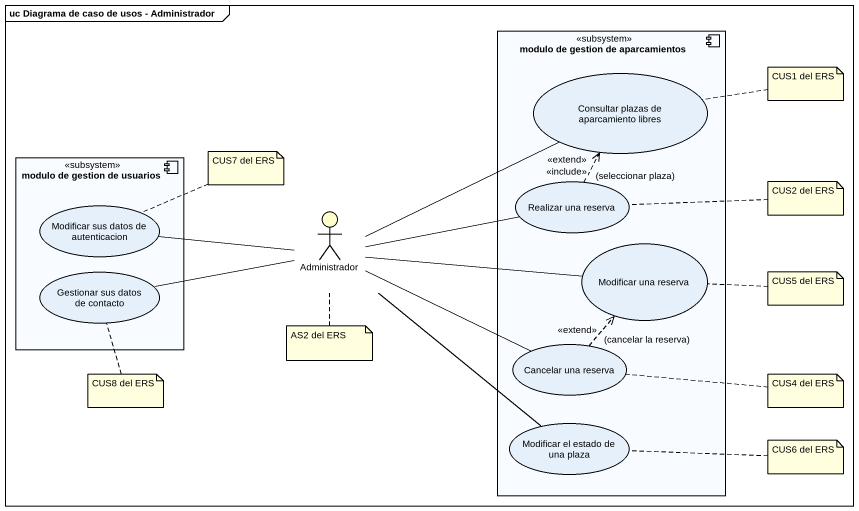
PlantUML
@startuml
mainframe uc Diagrama de caso de usos - Administrador
component "modulo de gestion de aparcamientos" as modulo_de_gestion_de <<subsystem>> {
  usecase "Consultar plazas de aparcamiento libres" as Consultar_plazas_de
  usecase "Realizar una reserva" as Realizar_una_reserva
  usecase "Modificar una reserva" as Modificar_una_reserva
  usecase "Cancelar una reserva" as Cancelar_una_reserva
  usecase "Modificar el estado de una plaza" as Modificar_el_estado_de_una
}
component "modulo de gestion de usuarios" as modulo_de_gestion_de_2 <<subsystem>> {
  usecase "Modificar sus datos de autenticacion" as Modificar_sus_datos_de
  usecase "Gestionar sus datos de contacto" as Gestionar_sus_datos_de
}
actor Administrador #FFFFCC
Administrador -right- Consultar_plazas_de
Administrador -left- Modificar_sus_datos_de
Administrador -right- Realizar_una_reserva
Administrador -right- Modificar_una_reserva
Administrador -right- Cancelar_una_reserva
Administrador -- Modificar_el_estado_de_una
Realizar_una_reserva .up.> Consultar_plazas_de : <<extend>>\n(seleccionar plaza)
Realizar_una_reserva .up.> Consultar_plazas_de : <<include>>
Gestionar_sus_datos_de -right- Administrador
Cancelar_una_reserva .up.> Modificar_una_reserva : <<extend>>\n(cancelar la reserva)
note right of Consultar_plazas_de : CUS1 del ERS
note right of Modificar_sus_datos_de : CUS7 del ERS
note right of Realizar_una_reserva : CUS2 del ERS
note right of Modificar_una_reserva : CUS5 del ERS
note bottom of Administrador : AS2 del ERS
note bottom of Gestionar_sus_datos_de : CUS8 del ERS
note right of Cancelar_una_reserva : CUS4 del ERS
note right of Modificar_el_estado_de_una : CUS6 del ERS
@enduml
